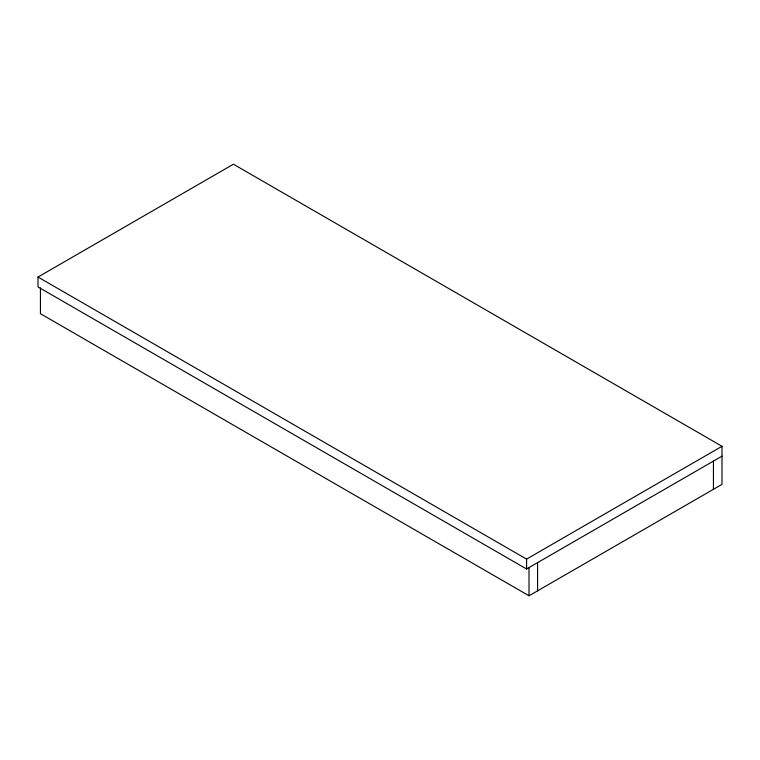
<?xml version="1.0" encoding="UTF-8"?>
<svg xmlns="http://www.w3.org/2000/svg" width="760" height="760" viewBox="0 0 760 760"><rect width="100%" height="100%" fill="white"/><g stroke="black" fill="none" stroke-linecap="round" stroke-linejoin="round"><path stroke-width="1.14" d="M722 456.161L526.575 568.993L38 286.919L38 277.039L233.424 164.217L722 446.291L722 484.367L529.017 595.783L40.441 313.709L40.441 287.859M38 277.039L526.575 559.113L722 446.291M713.45 461.092L713.45 489.307M537.567 562.647L537.567 590.852M529.017 567.577L529.017 595.783M526.575 559.113L526.575 568.993"/></g></svg>
